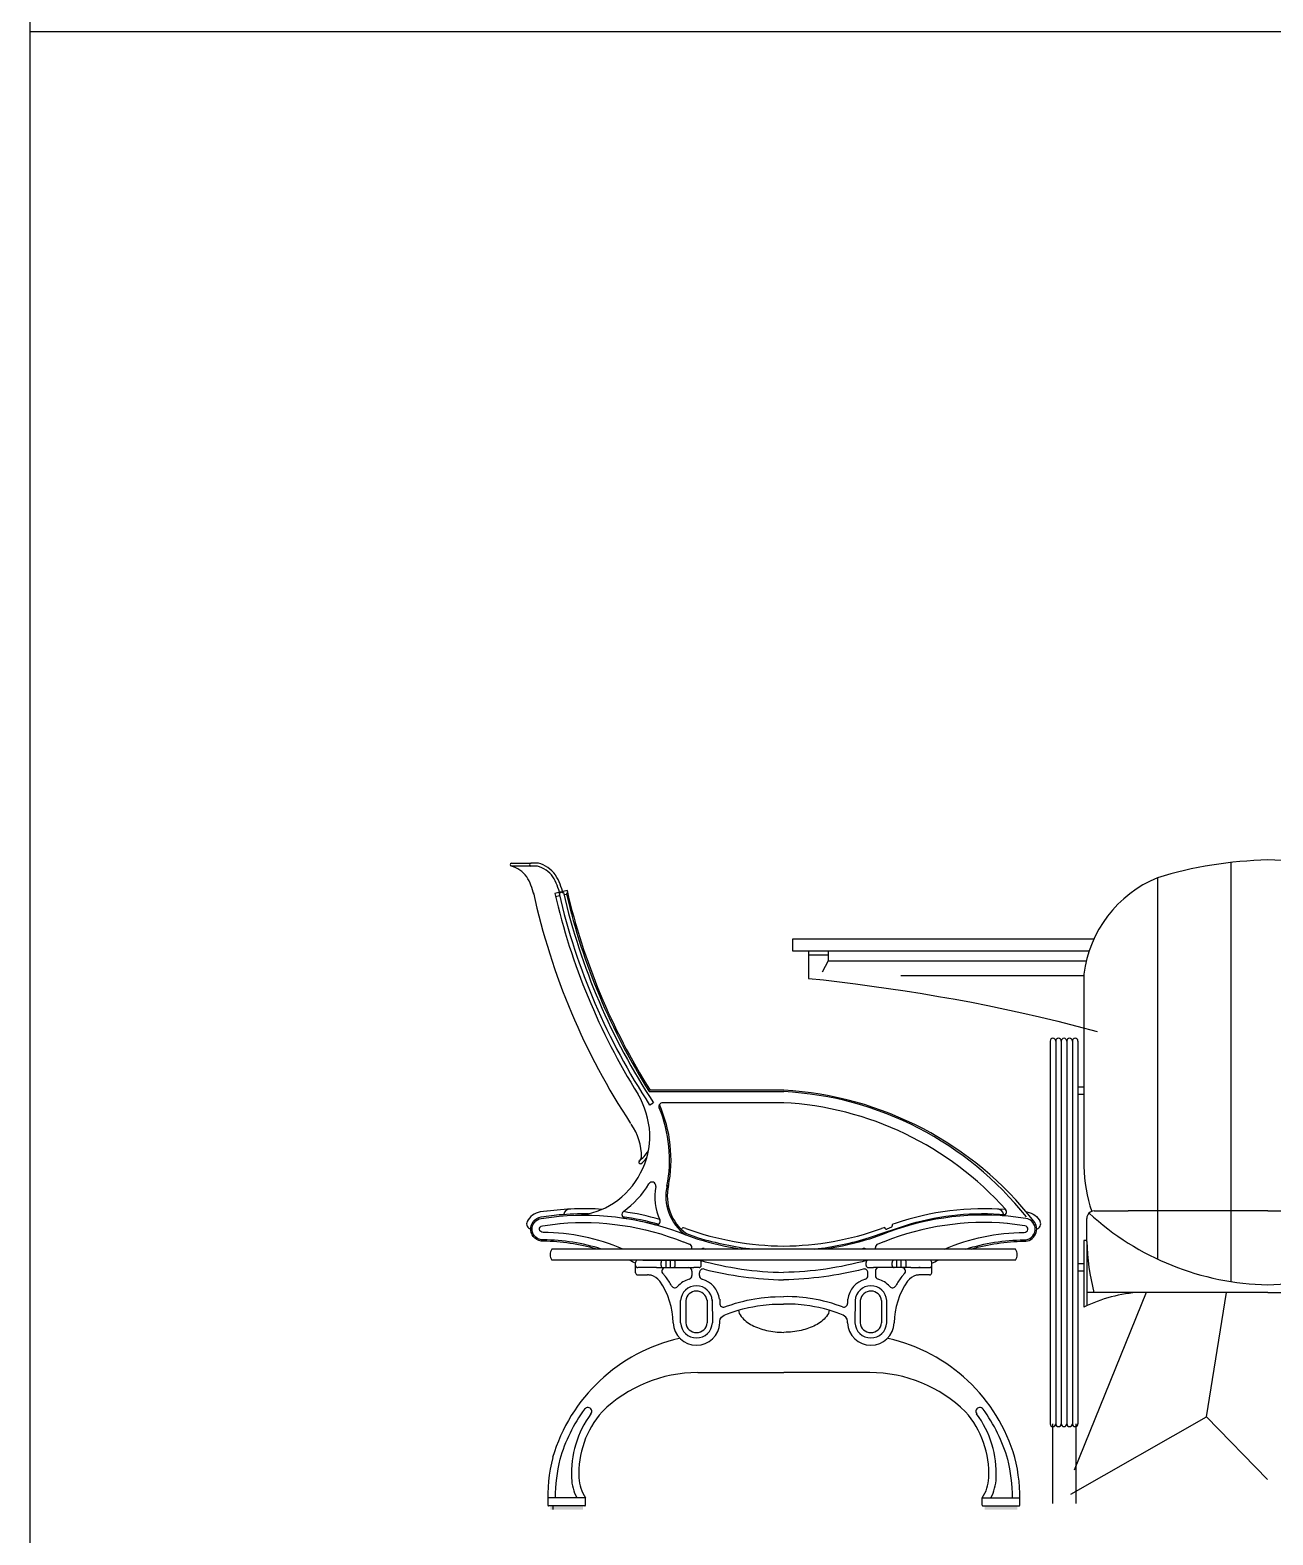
# Model space of a CAD drawing. Header units: millimetres. Extents: x 2198.5 to 2287.8, y 1208.8 to 1298.1.
# Drawn here: x 2205.183 to 2206.861, y 1292.483 to 1294.514 of the extents above; entities that cross this region are included whole.
import ezdxf

# ---------------------------------------------------------------- set-up
doc = ezdxf.new("R2010")
doc.units = ezdxf.units.MM
doc.linetypes.add('CENTRO', pattern=[2, 1.25, -0.25, 0.25, -0.25])
doc.linetypes.add('HIDDEN', pattern=[0.375, 0.25, -0.125])
for name, color, linetype in [('01', 6, 'Continuous'), ('03', 7, 'Continuous'), ('05', 2, 'Continuous'), ('2', 7, 'Continuous'), ('CORTES', 3, 'CENTRO'), ('MESA', 4, 'Continuous'), ('PATAS', 1, 'Continuous'), ('PERFILES', 7, 'Continuous'), ('TAPA', 3, 'Continuous')]:
    doc.layers.add(name, color=color, linetype=linetype)

# ---------------------------------------------------------------- blocks, each defined once
blk = doc.blocks.new('Com422-l')
at = {"layer": '01', "color": 7}
blk.add_line((0.0894, 0.5641), (0.271, 0.5641), dxfattribs=at)
at = {"layer": '01', "color": 7, "linetype": 'Continuous'}
blk.add_line((0.09, 0.5461), (0.0949, 0.5492), dxfattribs=at)
at = {"layer": '01', "color": 0}
blk.add_lwpolyline([(0.0568, 0.3933, -0.028954), (0.0978, 0.3844, -0.066453)], format="xyb", dxfattribs=at)
at = {"layer": '01', "color": 7}
for centre, radius, start, end in [((-0.0273, 0.8228), 0.0104, 88.3598, 117.5009), ((-0.027, 0.8327), 0.0005, 13.0763, 88.3598), ((-0.0319, 0.8316), 0.0005, 117.5009, 193.0758), ((0.8333, 1.0329), 0.8793, 193.3118, 212.2173), ((0.2479, 0.1175), 0.4472, 38.3539, 87.0477), ((-0.0667, 0.4721), 0.1835, 348.8124, 22.4495)]:
    blk.add_arc(centre, radius, start, end, dxfattribs=at)
at = {"layer": '01', "color": 7, "linetype": 'Continuous'}
for centre, radius, start, end in [((0.8315, 1.0324), 0.8809, 193.0966, 213.2662), ((0.8295, 1.032), 0.8849, 193.096, 213.3069)]:
    blk.add_arc(centre, radius, start, end, dxfattribs=at)
at = {"layer": '01', "color": 0}
blk.add_arc((0.1757, 0.4229), 0.0639, 166.5843, 234.7333, dxfattribs=at)
at = {"layer": '03', "color": 7}
for p, q in [((-0.0706, 0.8683), (-0.0969, 0.8683)), ((-0.0964, 0.8724), (-0.0702, 0.8724)), ((-0.0617, 0.8683), (-0.0706, 0.8683)), ((-0.0599, 0.8724), (-0.0702, 0.8724)), ((-0.0215, 0.8354), (-0.038, 0.8316)), ((-0.0316, 0.8283), (-0.037, 0.8271)), ((-0.0223, 0.8304), (-0.0258, 0.8296)), ((0.271, 0.5661), (0.0905, 0.5661)), ((0.271, 0.5491), (0.1075, 0.5491))]:
    blk.add_line(p, q, dxfattribs=at)
at = {"layer": '03', "color": 0}
for p, q in [((0.0709, 0.3197), (0.0709, 0.3337)), ((0.0992, 0.3267), (0.0739, 0.3267)), ((0.0809, 0.3367), (0.1596, 0.3367)), ((0.1053, 0.3297), (0.1053, 0.3337)), ((0.1246, 0.3297), (0.1246, 0.3337)), ((0.1569, 0.3267), (0.1496, 0.3267)), ((0.1596, 0.3297), (0.1596, 0.3337)), ((0.4609, 0.3367), (0.3822, 0.3367)), ((0.3822, 0.3297), (0.3822, 0.3337)), ((0.3849, 0.3267), (0.3922, 0.3267)), ((0.4172, 0.3297), (0.4172, 0.3337)), ((0.4365, 0.3297), (0.4365, 0.3337)), ((0.4426, 0.3267), (0.4679, 0.3267)), ((0.4709, 0.3197), (0.4709, 0.3337)), ((0.0739, 0.3167), (0.0869, 0.3167)), ((0.1471, 0.3217), (0.1471, 0.3159)), ((0.1571, 0.3159), (0.1571, 0.3198)), ((0.3847, 0.3159), (0.3847, 0.3198)), ((0.3947, 0.3217), (0.3947, 0.3159)), ((0.4679, 0.3167), (0.4549, 0.3167))]:
    blk.add_line(p, q, dxfattribs=at)
at = {"layer": '03', "color": 0, "linetype": 'HIDDEN'}
for p, q in [((0.1123, 0.3267), (0.1123, 0.3367)), ((0.1183, 0.3267), (0.1183, 0.3367)), ((0.4235, 0.3267), (0.4235, 0.3367)), ((0.4295, 0.3267), (0.4295, 0.3367))]:
    blk.add_line(p, q, dxfattribs=at)
at = {"layer": '03'}
for p, q in [((0.1317, 0.2521), (0.1317, 0.2821)), ((0.1386, 0.2821), (0.1386, 0.2521)), ((0.1675, 0.2825), (0.1677, 0.2521)), ((0.1745, 0.2831), (0.1746, 0.2521)), ((0.3673, 0.2831), (0.3672, 0.2521)), ((0.3743, 0.2825), (0.3741, 0.2521)), ((0.4032, 0.2821), (0.4032, 0.2521)), ((0.4101, 0.2521), (0.4101, 0.2821))]:
    blk.add_line(p, q, dxfattribs=at)
at = {"layer": '03', "color": 0}
for points in [[(0.018, 0.3517, 0.067185), (-0.0534, 0.3622, -0.956681), (-0.0565, 0.395), (-0.0323, 0.3981, -0.027382), (0.0076, 0.3995, -0.091949)], [(0.0531, 0.3958, -0.034418), (0.1022, 0.3853, -0.091949)], [(0.3128, 0.3517, 0.046433), (0.3869, 0.3671), (0.4095, 0.375), (0.4191, 0.3782), (0.4421, 0.3859, -0.089226), (0.5706, 0.3984)], [(0.5239, 0.3517, -0.067124), (0.5953, 0.3622, 0.664653), (0.6084, 0.3897)], [(0.1397, 0.3725), (0.1555, 0.367, 0.04621), (0.2293, 0.3517, 0.072196)], [(0.1579, 0.3365, 0.063536), (0.2709, 0.3202, 0), (0.2709, 0.3202)], [(0.3839, 0.3365, -0.063536), (0.2709, 0.3202, 0), (0.2709, 0.3202)], [(0.1634, 0.3246, 0.059035), (0.2709, 0.3102, 0.063536)], [(0.3784, 0.3246, -0.059035), (0.2709, 0.3102, -0.063536)]]:
    blk.add_lwpolyline(points, format="xyb", dxfattribs=at)
for points in [[(0.0992, 0.3267), (0.1496, 0.3267)], [(0.4426, 0.3267), (0.3922, 0.3267)], [(0.1623, 0.3106), (0.1624, 0.3106)], [(0.3795, 0.3106), (0.3794, 0.3106)], [(0.1914, 0.2736), (0.1952, 0.275), (0.1998, 0.2766), (0.2058, 0.2785), (0.2112, 0.28), (0.217, 0.2815), (0.2218, 0.2826), (0.227, 0.2837), (0.2318, 0.2845), (0.238, 0.2855), (0.2406, 0.2858), (0.245, 0.2863), (0.25, 0.2868), (0.2531, 0.287), (0.2565, 0.2872), (0.2594, 0.2873), (0.266, 0.2875), (0.2709, 0.2874)], [(0.3504, 0.2736), (0.3465, 0.275), (0.342, 0.2766), (0.336, 0.2785), (0.3306, 0.28), (0.3248, 0.2815), (0.32, 0.2826), (0.3147, 0.2837), (0.31, 0.2845), (0.3037, 0.2855), (0.3011, 0.2858), (0.2968, 0.2863), (0.2918, 0.2868), (0.2887, 0.287), (0.2853, 0.2872), (0.2824, 0.2873), (0.2758, 0.2875), (0.2709, 0.2874)], [(0.1845, 0.2839), (0.1846, 0.2814), (0.1846, 0.2783)], [(0.3573, 0.2839), (0.3572, 0.2814), (0.3572, 0.2783)]]:
    blk.add_lwpolyline(points, dxfattribs=at)
at = {"layer": '03'}
for points in [[(0.1846, 0.2521), (0.1846, 0.2545), (0.1852, 0.257), (0.1868, 0.2597), (0.1905, 0.2625), (0.195, 0.2643), (0.1999, 0.2661), (0.2094, 0.2691), (0.2156, 0.2709), (0.2234, 0.2727), (0.2294, 0.2739), (0.2357, 0.275), (0.2431, 0.276), (0.2555, 0.2771), (0.2709, 0.2774)], [(0.3572, 0.2521), (0.3571, 0.2545), (0.3565, 0.257), (0.3549, 0.2597), (0.3513, 0.2625), (0.3468, 0.2643), (0.3419, 0.2661), (0.3324, 0.2691), (0.3262, 0.2709), (0.3184, 0.2727), (0.3124, 0.2739), (0.3061, 0.275), (0.2987, 0.276), (0.2863, 0.2771), (0.2709, 0.2774)]]:
    blk.add_lwpolyline(points, dxfattribs=at)
at = {"layer": '03', "color": 7}
for centre, radius, start, end in [((-0.0964, 0.8703), 0.00204, 91.7845, 257.0114), ((-0.1071, 0.831), 0.0388, 36.4354, 74.7114), ((-0.139, 0.815), 0.0741, 12.0153, 31.7306), ((-0.0702, 0.8703), 0.00204, 91.7845, 257.0114), ((-0.0719, 0.831), 0.0388, 36.4354, 74.7114), ((-0.0719, 0.831), 0.0431, 36.4354, 74.7114), ((-0.1037, 0.815), 0.0741, 12.0153, 31.7306), ((-0.1037, 0.815), 0.0784, 12.0153, 31.7306), ((-0.0259, 0.8336), 0.00481, 318.1137, 21.9026), ((0.8333, 1.0329), 0.8773, 193.0067, 212.1453), ((0.8351, 1.0294), 0.9233, 192.3227, 213.4008), ((0.826, 1.031), 0.8867, 192.9926, 212.0085), ((-0.0394, 0.4973), 0.1302, 4.5625, 29.3165), ((0.1075, 0.5441), 0.005, 90, 202.4495), ((0.2479, 0.1175), 0.4322, 41.6722, 87.0477), ((0.2442, 0.1041), 0.4628, 38.1045, 86.6749), ((-0.0667, 0.4721), 0.1855, 348.8124, 23.6754), ((0.0061, 0.4773), 0.0728, 358.7495, 36.0901), ((-0.0202, 0.5056), 0.1106, 303.7704, 1.0629), ((0.0774, 0.4689), 0.00204, 125.5079, 280.8012), ((0.038, 0.5166), 0.0597, 308.9326, 327.2604), ((0.0721, 0.4761), 0.00686, 307.0373, 357.3181), ((0.038, 0.5166), 0.0639, 308.9326, 318.3801)]:
    blk.add_arc(centre, radius, start, end, dxfattribs=at)
at = {"layer": '03', "color": 0}
for centre, radius, start, end in [((0.0774, 0.4689), 0.00204, 280.8012, 293.8115), ((-0.0202, 0.5056), 0.1275, 305.9049, 328.8777), ((0.0933, 0.4371), 0.005, 350.2755, 148.8777), ((0.1757, 0.4229), 0.0787, 170.2755, 203.7487), ((0.1757, 0.4229), 0.0619, 166.2971, 234.4766), ((-0.0145, 0.4991), 0.1021, 275.3038, 303.1129), ((0.0575, 0.3982), 0.005, 125.9049, 261.1582), ((0.0992, 0.3892), 0.005, 254.5243, 23.7487), ((0.5668, 0.4017), 0.005, 265.9806, 41.6998), ((0.0739, 0.3337), 0.003, 90, 180), ((0.0739, 0.3297), 0.003, 180, 270), ((0.0875, 0.2945), 0.0323, 88.7184, 91.5086), ((0.1083, 0.3337), 0.003, 90, 180), ((0.1083, 0.3297), 0.003, 180, 270), ((0.1115, 0.3217), 0.005, 90, 226.7587), ((0.1216, 0.3337), 0.003, 0, 90), ((0.1216, 0.3297), 0.003, 270, 0), ((0.1421, 0.3217), 0.005, 0, 90), ((0.1566, 0.3337), 0.003, 0, 90), ((0.1566, 0.3297), 0.003, 270, 0), ((0.3852, 0.3337), 0.003, 90, 180), ((0.3852, 0.3297), 0.003, 180, 270), ((0.3997, 0.3217), 0.005, 90, 180), ((0.4202, 0.3337), 0.003, 90, 180), ((0.4202, 0.3297), 0.003, 180, 270), ((0.4303, 0.3217), 0.005, 313.2413, 90), ((0.4335, 0.3337), 0.003, 0, 90), ((0.4335, 0.3297), 0.003, 270, 0), ((0.4543, 0.2945), 0.0323, 88.4914, 91.2816), ((0.4679, 0.3337), 0.003, 0, 90), ((0.4679, 0.3297), 0.003, 270, 0), ((0.0739, 0.3197), 0.003, 180, 270), ((0.0875, 0.2942), 0.0225, 78.6814, 91.4301), ((0.0845, 0.293), 0.0244, 38.7317, 72.4656), ((0.0845, 0.293), 0.0344, 38.7317, 46.7587), ((0.0875, 0.2945), 0.0323, 47.0236, 47.0251), ((0.0416, 0.2606), 0.0882, 28.0721, 37.6031), ((0.1521, 0.2796), 0.0326, 105.4093, 138.6792), ((0.1421, 0.3159), 0.005, 285.4093, 0), ((0.1621, 0.3198), 0.005, 75.5943, 180), ((0.1621, 0.3159), 0.005, 180, 256.3925), ((0.1521, 0.2796), 0.0326, 7.6058, 74.8657), ((0.3897, 0.2796), 0.0326, 105.1343, 172.3942), ((0.3797, 0.3198), 0.005, 0, 104.4057), ((0.3797, 0.3159), 0.005, 283.6075, 0), ((0.3997, 0.3159), 0.005, 180, 254.5907), ((0.3897, 0.2796), 0.0326, 41.3208, 74.5907), ((0.5002, 0.2606), 0.0882, 142.3969, 151.9279), ((0.4573, 0.293), 0.0344, 133.2413, 141.2683), ((0.4543, 0.2945), 0.0323, 132.9749, 132.9764), ((0.4573, 0.293), 0.0244, 107.5344, 141.2683), ((0.4543, 0.2942), 0.0225, 88.5699, 101.3186), ((0.4679, 0.3197), 0.003, 270, 0), ((0.1239, 0.3044), 0.005, 208.0721, 318.6792), ((0.1531, 0.2808), 0.0214, 3.3678, 176.6322), ((0.1531, 0.2805), 0.0145, 7.6009, 173.8796), ((0.3887, 0.2808), 0.0214, 3.3678, 176.6322), ((0.3887, 0.2805), 0.0145, 6.1204, 172.3991), ((0.4179, 0.3044), 0.005, 221.3208, 331.9279), ((0.1896, 0.2783), 0.005, 180, 290.4049), ((0.3522, 0.2783), 0.005, 249.5951, 0)]:
    blk.add_arc(centre, radius, start, end, dxfattribs=at)
at = {"layer": '03'}
for centre, radius, start, end in [((0.0232, 0.2513), 0.0985, 0.4495, 35.3397), ((0.5186, 0.2513), 0.0985, 144.6603, 179.5505), ((0.1532, 0.2535), 0.0315, 182.546, 357.454), ((0.1532, 0.2532), 0.0215, 182.951, 357.049), ((0.1532, 0.2536), 0.0146, 186.0787, 353.8092), ((0.3886, 0.2535), 0.0315, 182.546, 357.454), ((0.3886, 0.2532), 0.0215, 182.951, 357.049), ((0.3886, 0.2536), 0.0146, 186.1908, 353.9213)]:
    blk.add_arc(centre, radius, start, end, dxfattribs=at)
at = {"layer": '05', "color": 0}
for p, q in [((0.4217, 0.3863), (0.4183, 0.3851)), ((0.1338, 0.3796), (0.1338, 0.3796)), ((0.139, 0.3793), (0.1357, 0.3805)), ((0.4062, 0.3805), (0.4029, 0.3793)), ((0.4081, 0.3796), (0.4081, 0.3796)), ((0.4166, 0.3812), (0.41, 0.3787))]:
    blk.add_line(p, q, dxfattribs=at)
for points in [[(-0.0437, 0.4034), (-0.0578, 0.4017, 0.25215), (-0.0755, 0.3887, -0.144529)], [(0.5986, 0.4018), (0.5994, 0.4017, -0.25215), (0.6172, 0.3887, 0.144529)]]:
    blk.add_lwpolyline(points, format="xyb", dxfattribs=at)
for centre, radius, start, end in [((-0.0692, 0.3857), 0.007, 154.3619, 257.819), ((0.0009, 0.0361), 0.37, 86.1903, 97.7046), ((-0.0173, 0.3967), 0.009, 93.2106, 167.7991), ((0.0009, 0.0361), 0.37, 73.8916, 81.6762), ((0.5409, 0.0361), 0.37, 85.3837, 108.7995), ((0.559, 0.3967), 0.009, 12.535, 86.7894), ((0.6109, 0.3857), 0.007, 283.8569, 25.6381), ((0.1324, 0.3801), 0.0015, 272.1498, 338.1094), ((0.1352, 0.3791), 0.0015, 69.3828, 158.2226), ((0.2749, 0.759), 0.4033, 250.3049, 269.4221), ((0.267, 0.7589), 0.4032, 270.5428, 289.696), ((0.4067, 0.3791), 0.0015, 19.5844, 110.6466), ((0.4095, 0.3801), 0.0015, 199.5844, 290.6466), ((0.4161, 0.3826), 0.0015, 290.6466, 20.6466), ((0.4189, 0.3837), 0.0015, 110.6466, 200.6466)]:
    blk.add_arc(centre, radius, start, end, dxfattribs=at)
at = {"layer": 'MESA', "color": 0}
for p, q in [((0.584, 0.3517), (-0.0422, 0.3517)), ((0.584, 0.3367), (-0.0422, 0.3367))]:
    blk.add_line(p, q, dxfattribs=at)
for centre, start, end in [((-0.0311, 0.3442), 145.9747, 214.0253), ((0.5729, 0.3442), 325.9747, 34.0253)]:
    blk.add_arc(centre, 0.0134, start, end, dxfattribs=at)
at = {"layer": 'PATAS', "color": 7}
for p, q in [((0.1549, 0.1851), (0.2711, 0.1851)), ((0.3874, 0.1851), (0.2711, 0.1851)), ((0.0033, 0.016), (-0.0474, 0.016)), ((0.0023, 0.005), (-0.0464, 0.005)), ((-0.0406, 0.005), (-0.0406, 0)), ((0.0033, 0.0059), (0.0033, 0.016)), ((0.539, 0.016), (0.5896, 0.016)), ((0.539, 0.0059), (0.539, 0.016)), ((0.54, 0.005), (0.5887, 0.005))]:
    blk.add_line(p, q, dxfattribs=at)
for points in [[(0.2097, 0.2697, 0.141949), (0.2136, 0.2607, 0.104642), (0.2283, 0.2488, 0.065949), (0.2477, 0.2419, 0.047363), (0.2711, 0.2392, 0.000076)], [(0.3325, 0.2696, -0.139943), (0.3287, 0.2607, -0.104642), (0.3139, 0.2488, -0.065949), (0.2946, 0.2419, -0.047363), (0.2711, 0.2392, -0.000076)], [(0.0023, 0.005), (-0.0436, 0.005, -0.353371)], [(0.54, 0.005), (0.5859, 0.005, 0.353371)]]:
    blk.add_lwpolyline(points, format="xyb", dxfattribs=at)
for centre, radius, start, end in [((0.181, 0.0052), 0.2314, 102.7831, 163.6136), ((0.3612, 0.0052), 0.2314, 16.3864, 77.3158), ((0.1555, -0.0003), 0.1854, 90.2138, 134.417), ((0.3867, -0.0003), 0.1854, 45.583, 89.7862), ((0.181, 0.0052), 0.2214, 143.8915, 163.6136), ((0.1195, 0.049), 0.1352, 143.5673, 182.7413), ((0.1195, 0.049), 0.1252, 138.432, 182.7413), ((0.0065, 0.1325), 0.0053, 323.5673, 144.2315), ((0.4227, 0.049), 0.1252, 357.2587, 41.568), ((0.5358, 0.1325), 0.0053, 35.7685, 216.4327), ((0.4227, 0.049), 0.1352, 357.2587, 36.4327), ((0.3612, 0.0052), 0.2214, 16.3864, 36.1085), ((0.1845, 0.0153), 0.2321, 166.2463, 182.2946), ((0.1845, 0.0153), 0.2221, 166.2463, 179.8123), ((0.3577, 0.0153), 0.2221, 0.1877, 13.7537), ((0.3577, 0.0153), 0.2321, 357.7054, 13.7537), ((0.0462, 0.045), 0.0618, 182.1979, 208.0266), ((0.0462, 0.045), 0.0518, 182.1979, 214.1006), ((0.4961, 0.045), 0.0518, 325.8994, 357.8021), ((0.4961, 0.045), 0.0618, 331.9734, 357.8021), ((-0.0464, 0.006), 0.001, 182.2946, 270), ((0.0022, 0.0061), 0.00106, 271.4861, 349.8102), ((0.54, 0.0061), 0.00106, 190.1898, 268.5139), ((0.5887, 0.006), 0.001, 270, 357.7054)]:
    blk.add_arc(centre, radius, start, end, dxfattribs=at)
for points in [[(0, 0.005), (0, 0), (-0.044, 0.005), (-0.044, 0)], [(-0.044, 0.005), (-0.044, 0), (0, 0.005), (0, 0)], [(0.5423, 0.005), (0.5423, 0), (0.5863, 0.005), (0.5863, 0)], [(0.5863, 0.005), (0.5863, 0), (0.5423, 0.005), (0.5423, 0)]]:
    blk.add_solid(points, dxfattribs=at)
at = {"layer": 'TAPA', "color": 0}
for p, q in [((0.1471, 0.3517), (0.1471, 0.3537)), ((0.3947, 0.3517), (0.3947, 0.3537))]:
    blk.add_line(p, q, dxfattribs=at)
for points in [[(0.0249, 0.3517, 0.073453), (-0.0535, 0.3642, -0.958233), (-0.0563, 0.393), (-0.0321, 0.3961, -0.018637)], [(-0.0538, 0.3742, -0.977891), (-0.0549, 0.3831), (-0.0309, 0.3862)], [(0.0537, 0.3517, 0.098457), (-0.0538, 0.3742, -0.977891), (-0.0549, 0.3831), (-0.0309, 0.3862)], [(-0.0321, 0.3961, -0.118393), (0.1388, 0.3708)], [(-0.0312, 0.3861, -0.118393), (0.135, 0.3615, -0.118393)], [(0.5739, 0.3961, 0.118393), (0.403, 0.3708)], [(0.573, 0.3861, 0.118393), (0.4067, 0.3615, 0.118393)], [(0.4881, 0.3517, -0.098457), (0.5956, 0.3742, 0.977891), (0.5967, 0.3831), (0.5726, 0.3862)], [(0.5169, 0.3517, -0.073453), (0.5953, 0.3642, 0.958233), (0.598, 0.393), (0.5739, 0.3961, 0.018637)], [(0.1388, 0.3708), (0.1548, 0.3652, 0.037041), (0.2141, 0.3517, 0)], [(0.403, 0.3708), (0.387, 0.3652, -0.037041), (0.3277, 0.3517, 0)], [(0.1355, 0.3613), (0.1438, 0.3584, 0.072044)], [(0.1634, 0.3522, 0.001133), (0.1653, 0.3517, 0.000002)], [(0.3783, 0.3522, -0.001133), (0.3765, 0.3517, -0.000002)], [(0.4063, 0.3613), (0.398, 0.3584, -0.072044)], [(0.0709, 0.3325, 0.008659), (0.0625, 0.3367, -0.958233)], [(0.4709, 0.3325, -0.008645), (0.4793, 0.3367, 0.958233)]]:
    blk.add_lwpolyline(points, format="xyb", dxfattribs=at)
for centre, start, end in [((0.1421, 0.3537), 0, 70.7668), ((0.1621, 0.3474), 74.6391, 120.2216), ((0.3797, 0.3474), 59.7784, 105.3609), ((0.3997, 0.3537), 109.2332, 180)]:
    blk.add_arc(centre, 0.005, start, end, dxfattribs=at)
blk = doc.blocks.new('CORTE COMEDOR')
for p, q in [((219.6906, 167.4474), (219.6906, 166.8818)), ((219.5913, 167.4267), (219.5913, 166.9122)), ((219.492, 167.2967), (219.492, 167.0371)), ((219.4465, 167.2064), (219.4465, 166.6898)), ((219.454, 167.2064), (219.454, 166.6898)), ((219.4615, 167.2064), (219.4615, 166.6898)), ((219.469, 167.2064), (219.469, 166.6898)), ((219.4765, 167.2064), (219.4765, 166.6898)), ((219.484, 167.2064), (219.484, 166.6898)), ((219.492, 167.1442), (219.484, 167.1442)), ((219.492, 167.1342), (219.484, 167.1342)), ((219.506, 166.9771), (219.552, 166.9771)), ((219.7403, 166.9771), (219.552, 166.9771)), ((219.7403, 166.9771), (219.9285, 166.9771)), ((219.496, 166.936), (219.496, 166.9671)), ((219.496, 166.9371), (219.492, 166.9371)), ((219.492, 166.9371), (219.492, 166.8471)), ((219.496, 166.936), (219.496, 166.8491)), ((219.492, 166.9057), (219.484, 166.9057)), ((219.492, 166.8957), (219.484, 166.8957)), ((219.7403, 166.8671), (219.496, 166.8671)), ((219.7403, 166.8671), (219.9845, 166.8671)), ((219.4495, 166.6898), (219.4495, 166.5822)), ((219.481, 166.6898), (219.481, 166.5822))]:
    blk.add_line(p, q)
for centre, radius, start, end in [((219.7526, 166.9), 0.5509, 91.2868, 107.0288), ((219.7279, 166.9), 0.5509, 72.9712, 88.7132), ((219.6541, 167.2758), 0.1635, 112.6054, 172.6733), ((219.4502, 167.2064), 0.00375, 0, 180), ((219.4577, 167.2064), 0.00375, 0, 180), ((219.4652, 167.2064), 0.00375, 0, 180), ((219.4727, 167.2064), 0.00375, 0, 180), ((219.4802, 167.2064), 0.00375, 0, 180), ((219.7031, 167.0425), 0.2111, 181.4535, 198.2121), ((219.506, 166.9671), 0.01, 90, 180), ((219.7471, 167.2436), 0.3662, 227.3484, 268.9256), ((219.7334, 167.2436), 0.3662, 271.0744, 312.6516), ((219.7926, 166.9419), 0.2966, 181.1388, 194.6103), ((219.5774, 166.6773), 0.1901, 92.8583, 116.6795), ((219.4502, 166.6898), 0.00375, 180, 360), ((219.4577, 166.6898), 0.00375, 180, 360), ((219.4652, 166.6898), 0.00375, 180, 360), ((219.4727, 166.6898), 0.00375, 180, 360), ((219.4802, 166.6898), 0.00375, 180, 360)]:
    blk.add_arc(centre, radius, start, end)
at = {"layer": 'PERFILES', "color": 7, "linetype": 'Continuous'}
blk.add_line((219.1467, 167.3148), (219.1385, 167.2993), dxfattribs=at)
for points in [[(219.5055, 167.3438), (219.0986, 167.3438), (219.0986, 167.3283), (219.4993, 167.3283)], [(219.1201, 167.3283), (219.1201, 167.2909)], [(219.1201, 167.3229), (219.1467, 167.3229)], [(219.1467, 167.3283), (219.1467, 167.3148)], [(219.1467, 167.3148), (219.4954, 167.3148)], [(219.1201, 167.2909), (219.1407, 167.2888), (219.162, 167.2863), (219.1837, 167.2836), (219.2059, 167.2806), (219.2283, 167.2774), (219.2509, 167.274), (219.2735, 167.2704), (219.2959, 167.2667), (219.3181, 167.2628), (219.3402, 167.2587), (219.3625, 167.2543), (219.3851, 167.2496), (219.4082, 167.2446), (219.4321, 167.2391), (219.4568, 167.2331), (219.4827, 167.2265), (219.5098, 167.2194)], [(219.2447, 167.2949), (219.492, 167.2949)], [(219.5763, 166.8671), (219.4791, 166.6271)], [(219.6578, 166.6992), (219.6844, 166.8671)], [(219.4745, 166.5951), (219.6578, 166.6992), (219.7399, 166.6148)]]:
    blk.add_lwpolyline(points, dxfattribs=at)
at = {"layer": 'CORTES'}
blk.add_blockref('Com422-l', (218.8158, 166.574), dxfattribs=at)

msp = doc.modelspace()

# ---------------------------------------------------------------- linework, layer by layer
at = {"layer": '2', "color": 4}
for p, q in [((2205.1827, 1267.7813), (2205.1827, 1297.8532)), ((2205.1827, 1294.5119), (2208.5427, 1294.5119))]:
    msp.add_line(p, q, dxfattribs=at)

# ---------------------------------------------------------------- block references
msp.add_blockref('CORTE COMEDOR', (1987.1134, 1125.9431))

doc.saveas('drawing.dxf')
